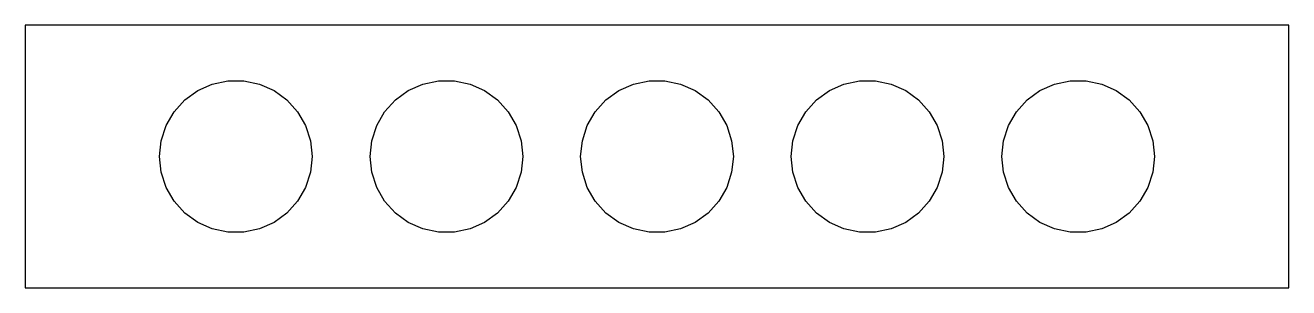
# Model space of a CAD drawing. Header units: metres. Extents: x 0 to 480, y -50 to 50.
import ezdxf

# ---------------------------------------------------------------- set-up
doc = ezdxf.new("R2010")
doc.units = ezdxf.units.M

msp = doc.modelspace()

# ---------------------------------------------------------------- linework, layer by layer
for p, q in [((480, 50), (0, 50)), ((0, 50), (0, -50)), ((480, -50), (480, 50)), ((71.0385, 27.5806), (76.9687, 28.8411)), ((76.9687, 28.8411), (83.0313, 28.8411)), ((83.0313, 28.8411), (88.9615, 27.5806)), ((151.038, 27.5806), (156.969, 28.8411)), ((156.969, 28.8411), (163.031, 28.8411)), ((163.031, 28.8411), (168.961, 27.5806)), ((231.038, 27.5806), (236.969, 28.8411)), ((236.969, 28.8411), (243.031, 28.8411)), ((243.031, 28.8411), (248.961, 27.5806)), ((311.038, 27.5806), (316.969, 28.8411)), ((316.969, 28.8411), (323.031, 28.8411)), ((323.031, 28.8411), (328.961, 27.5806)), ((391.038, 27.5806), (396.969, 28.8411)), ((396.969, 28.8411), (403.031, 28.8411)), ((403.031, 28.8411), (408.961, 27.5806)), ((60.5952, 21.5512), (65.5, 25.1147)), ((65.5, 25.1147), (71.0385, 27.5806)), ((88.9615, 27.5806), (94.5, 25.1147)), ((94.5, 25.1147), (99.4048, 21.5512)), ((140.595, 21.5512), (145.5, 25.1147)), ((145.5, 25.1147), (151.038, 27.5806)), ((168.961, 27.5806), (174.5, 25.1147)), ((174.5, 25.1147), (179.405, 21.5512)), ((220.595, 21.5512), (225.5, 25.1147)), ((225.5, 25.1147), (231.038, 27.5806)), ((248.961, 27.5806), (254.5, 25.1147)), ((254.5, 25.1147), (259.405, 21.5512)), ((300.595, 21.5512), (305.5, 25.1147)), ((305.5, 25.1147), (311.038, 27.5806)), ((328.961, 27.5806), (334.5, 25.1147)), ((334.5, 25.1147), (339.405, 21.5512)), ((380.595, 21.5512), (385.5, 25.1147)), ((385.5, 25.1147), (391.038, 27.5806)), ((408.961, 27.5806), (414.5, 25.1147)), ((414.5, 25.1147), (419.405, 21.5512)), ((56.5385, 17.0458), (60.5952, 21.5512)), ((99.4048, 21.5512), (103.461, 17.0458)), ((136.538, 17.0458), (140.595, 21.5512)), ((179.405, 21.5512), (183.461, 17.0458)), ((216.538, 17.0458), (220.595, 21.5512)), ((259.405, 21.5512), (263.461, 17.0458)), ((296.538, 17.0458), (300.595, 21.5512)), ((339.405, 21.5512), (343.461, 17.0458)), ((376.538, 17.0458), (380.595, 21.5512)), ((419.405, 21.5512), (423.461, 17.0458)), ((53.5072, 11.7953), (56.5385, 17.0458)), ((103.461, 17.0458), (106.493, 11.7953)), ((133.507, 11.7953), (136.538, 17.0458)), ((183.461, 17.0458), (186.493, 11.7953)), ((213.507, 11.7953), (216.538, 17.0458)), ((263.461, 17.0458), (266.493, 11.7953)), ((293.507, 11.7953), (296.538, 17.0458)), ((343.461, 17.0458), (346.493, 11.7953)), ((373.507, 11.7953), (376.538, 17.0458)), ((423.461, 17.0458), (426.493, 11.7953)), ((51.6337, 6.02943), (53.5072, 11.7953)), ((106.493, 11.7953), (108.366, 6.02943)), ((131.634, 6.02943), (133.507, 11.7953)), ((186.493, 11.7953), (188.366, 6.02943)), ((211.634, 6.02943), (213.507, 11.7953)), ((266.493, 11.7953), (268.366, 6.02943)), ((291.634, 6.02943), (293.507, 11.7953)), ((346.493, 11.7953), (348.366, 6.02943)), ((371.634, 6.02943), (373.507, 11.7953)), ((426.493, 11.7953), (428.366, 6.02943)), ((51, 0), (51.6337, 6.02943)), ((108.366, 6.02943), (109, 0)), ((131, 0), (131.634, 6.02943)), ((188.366, 6.02943), (189, 0)), ((211, 0), (211.634, 6.02943)), ((268.366, 6.02943), (269, 0)), ((291, 0), (291.634, 6.02943)), ((348.366, 6.02943), (349, 0)), ((371, 0), (371.634, 6.02943)), ((428.366, 6.02943), (429, 0)), ((51.6337, -6.02943), (51, 0)), ((109, 0), (108.366, -6.02943)), ((131.634, -6.02943), (131, 0)), ((189, 0), (188.366, -6.02943)), ((211.634, -6.02943), (211, 0)), ((269, 0), (268.366, -6.02943)), ((291.634, -6.02943), (291, 0)), ((349, 0), (348.366, -6.02943)), ((371.634, -6.02943), (371, 0)), ((429, 0), (428.366, -6.02943)), ((53.5072, -11.7953), (51.6337, -6.02943)), ((108.366, -6.02943), (106.493, -11.7953)), ((133.507, -11.7953), (131.634, -6.02943)), ((188.366, -6.02943), (186.493, -11.7953)), ((213.507, -11.7953), (211.634, -6.02943)), ((268.366, -6.02943), (266.493, -11.7953)), ((293.507, -11.7953), (291.634, -6.02943)), ((348.366, -6.02943), (346.493, -11.7953)), ((373.507, -11.7953), (371.634, -6.02943)), ((428.366, -6.02943), (426.493, -11.7953)), ((56.5385, -17.0458), (53.5072, -11.7953)), ((106.493, -11.7953), (103.461, -17.0458)), ((136.538, -17.0458), (133.507, -11.7953)), ((186.493, -11.7953), (183.461, -17.0458)), ((216.538, -17.0458), (213.507, -11.7953)), ((266.493, -11.7953), (263.461, -17.0458)), ((296.538, -17.0458), (293.507, -11.7953)), ((346.493, -11.7953), (343.461, -17.0458)), ((376.538, -17.0458), (373.507, -11.7953)), ((426.493, -11.7953), (423.461, -17.0458)), ((60.5952, -21.5512), (56.5385, -17.0458)), ((103.461, -17.0458), (99.4048, -21.5512)), ((140.595, -21.5512), (136.538, -17.0458)), ((183.461, -17.0458), (179.405, -21.5512)), ((220.595, -21.5512), (216.538, -17.0458)), ((263.461, -17.0458), (259.405, -21.5512)), ((300.595, -21.5512), (296.538, -17.0458)), ((343.461, -17.0458), (339.405, -21.5512)), ((380.595, -21.5512), (376.538, -17.0458)), ((423.461, -17.0458), (419.405, -21.5512)), ((65.5, -25.1147), (60.5952, -21.5512)), ((99.4048, -21.5512), (94.5, -25.1147)), ((145.5, -25.1147), (140.595, -21.5512)), ((179.405, -21.5512), (174.5, -25.1147)), ((225.5, -25.1147), (220.595, -21.5512)), ((259.405, -21.5512), (254.5, -25.1147)), ((305.5, -25.1147), (300.595, -21.5512)), ((339.405, -21.5512), (334.5, -25.1147)), ((385.5, -25.1147), (380.595, -21.5512)), ((419.405, -21.5512), (414.5, -25.1147)), ((71.0385, -27.5806), (65.5, -25.1147)), ((76.9687, -28.8411), (71.0385, -27.5806)), ((88.9615, -27.5806), (83.0313, -28.8411)), ((94.5, -25.1147), (88.9615, -27.5806)), ((151.038, -27.5806), (145.5, -25.1147)), ((156.969, -28.8411), (151.038, -27.5806)), ((168.961, -27.5806), (163.031, -28.8411)), ((174.5, -25.1147), (168.961, -27.5806)), ((231.038, -27.5806), (225.5, -25.1147)), ((236.969, -28.8411), (231.038, -27.5806)), ((248.961, -27.5806), (243.031, -28.8411)), ((254.5, -25.1147), (248.961, -27.5806)), ((311.038, -27.5806), (305.5, -25.1147)), ((316.969, -28.8411), (311.038, -27.5806)), ((328.961, -27.5806), (323.031, -28.8411)), ((334.5, -25.1147), (328.961, -27.5806)), ((391.038, -27.5806), (385.5, -25.1147)), ((396.969, -28.8411), (391.038, -27.5806)), ((408.961, -27.5806), (403.031, -28.8411)), ((414.5, -25.1147), (408.961, -27.5806)), ((83.0313, -28.8411), (76.9687, -28.8411)), ((163.031, -28.8411), (156.969, -28.8411)), ((243.031, -28.8411), (236.969, -28.8411)), ((323.031, -28.8411), (316.969, -28.8411)), ((403.031, -28.8411), (396.969, -28.8411)), ((0, -50), (480, -50))]:
    msp.add_line(p, q)

doc.saveas('drawing.dxf')
